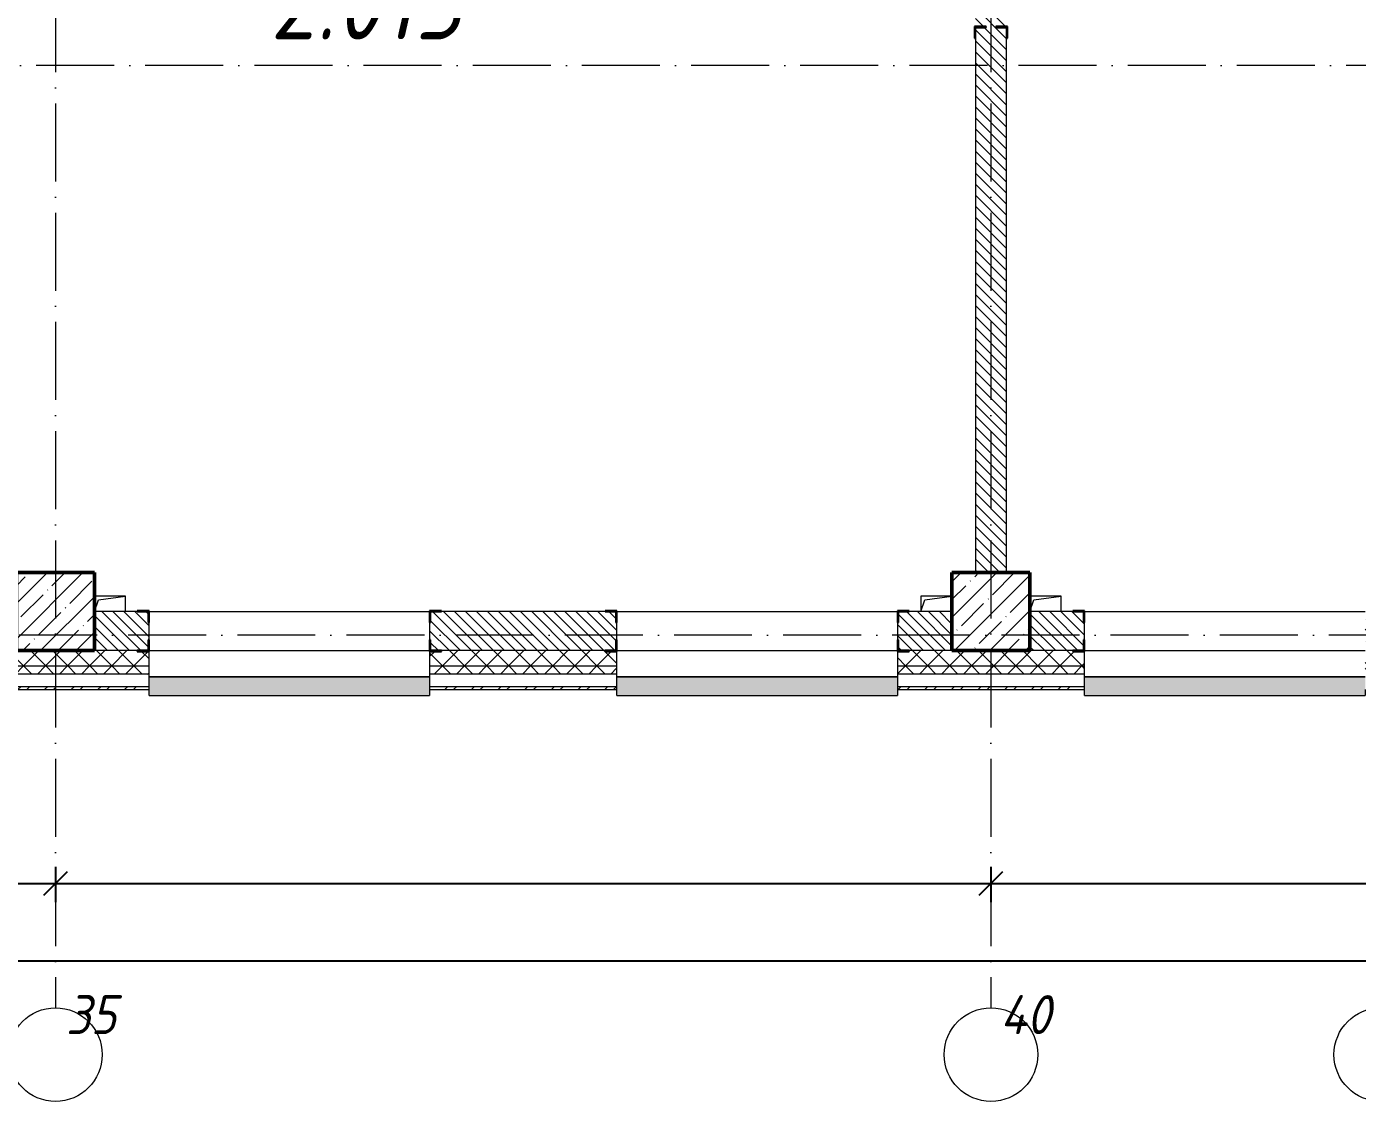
# Model space of a CAD drawing. Header units: millimetres. Extents: x -401725 to 250493, y 305116 to 802890.
# Drawn here: x 32656 to 41191, y 374196 to 381086 of the extents above; entities that cross this region are included whole.
import ezdxf

# ---------------------------------------------------------------- set-up
doc = ezdxf.new("R2010")
doc.units = ezdxf.units.MM
doc.linetypes.add('50_200_ШТРИХ_1Т_ш5_п1_п1_', pattern=[700, 500, -100, 0, -100])
for name, color, linetype, lineweight in [('A-____-____-DIMS', 7, 'Continuous', 9), ('A-GENM-____-MCUT', 7, 'Continuous', 25), ('A-GENM-____-OTLN', 7, 'Continuous', 9), ('A-GENM-____-OTLN-1', 7, 'Continuous', 25), ('A-GLAZ-____-OTLN', 7, 'Continuous', 9), ('A-WALL-____-MCUT', 7, 'Continuous', 13), ('A-WALL-____-MCUT-1', 7, 'Continuous', 9), ('A-WALL-____-OTLN', 7, 'Continuous', 9), ('A-WALL-____-PATT-1', 7, 'Continuous', 9), ('A-WALL-FNSH-MCUT-1', 7, 'Continuous', 9), ('S-COLS-____-MCUT', 7, 'Continuous', 50), ('S-COLS-____-OTLN', 7, 'Continuous', 9), ('S-GRID-____-IDEN', 7, 'Continuous', 9), ('S-GRID-____-OTLN-1', 7, '50_200_ШТРИХ_1Т_ш5_п1_п1_', 9), ('Марки помещений', 7, 'Continuous', 9)]:
    doc.layers.add(name, color=color, linetype=linetype, lineweight=lineweight)
doc.layers.add('A-GLAZ-____-OTLN-1', color=7, linetype='Continuous', lineweight=9, true_color=0xc0c0c0)
doc.styles.add('ISOCPEUR_I', font='isocpeui.ttf', dxfattribs={"width": 0.9, "height": 2.5})
doc.styles.add('ISOCPEUR_I_2', font='isocpeui.ttf', dxfattribs={"width": 0.85, "height": 2.3})
doc.styles.add('ISOCPEUR_I_9', font='isocpeui.ttf', dxfattribs={"width": 0.9, "height": 250})
doc.dimstyles.new('ISO-2_5_0_9К_БОЛЬШОЙ_ОСИ', dxfattribs={"dimscale": 304.8, "dimtxt": 248.995294, "dimasz": 0.492126, "dimexe": 0.393701, "dimexo": 0, "dimgap": 0, "dimtad": 1, "dimdec": 0, "dimzin": 0, "dimdsep": 46, "dimtxsty": 'ISOCPEUR_I', "dimblk1": 'OBLIQUE', "dimblk2": 'OBLIQUE', "dimsah": 1, "dimcen": 0.09, "dimdle": 0.393701, "dimazin": 0, "dimtfac": 1, "dimtdec": 4, "dimtix": 1, "dimtmove": 0, "dimatfit": 3, "dimfxl": 1, "dimtvp": 1, "dimtolj": 1, "dimtzin": 0, "dimarcsym": 2})
pattern_1 = [(45, (-15659.08, 321904.7), (-70.71068, 70.71068), []), (135, (-15659.08, 321904.7), (-70.71068, -70.71068), [])]
pattern_2 = [(135, (-15659.08, 321904.697), (-35.35534, -35.35534), [])]

# ---------------------------------------------------------------- blocks, each defined once
blk = doc.blocks.new('BSC_Колонна _Прямоугольная - 500х500-V17-АР1_План отверстий 2 этажа в осях 1-64_Ю-ЯЯ')
at = {"layer": 'S-COLS-____-OTLN'}
h = blk.add_hatch(dxfattribs=at)
h.set_pattern_fill('FP_26', color=256, style=0, pattern_type=2)
h.set_pattern_definition([(45, (-54500, -55431.04), (-114.04925, 114.04925), []), (45, (-54385.95, -55431.04), (-114.04925, 114.04925), [201.613, -40.323, 3.353, -36.97])])
h.paths.add_polyline_path([(-250, -250), (250, -250), (250, 250), (-250, 250), (-250, 179.1)], flags=0)
at = {"layer": 'S-COLS-____-MCUT'}
for p, q in [((250, 250), (-250, 250)), ((-250, 250), (-250, -250)), ((250, -250), (250, 250)), ((-250, -250), (250, -250))]:
    blk.add_line(p, q, dxfattribs=at)
blk = doc.blocks.new('BSC_Колонна _Прямоугольная - 500х500-V45-АР1_План отверстий 2 этажа в осях 1-64_Ю-ЯЯ')
at = {"layer": 'S-COLS-____-OTLN'}
h = blk.add_hatch(dxfattribs=at)
h.set_pattern_fill('FP_55', color=256, style=0, pattern_type=2)
h.set_pattern_definition([(45, (-48500, -55431.04), (-114.04925, 114.04925), []), (45, (-48385.95, -55431.04), (-114.04925, 114.04925), [201.613, -40.323, 3.353, -36.97])])
h.paths.add_polyline_path([(-250, -250), (250, -250), (250, 250), (-250, 250), (-250, 179.1)], flags=0)
at = {"layer": 'S-COLS-____-MCUT'}
for p, q in [((250, 250), (-250, 250)), ((-250, 250), (-250, -250)), ((250, -250), (250, 250)), ((-250, -250), (250, -250))]:
    blk.add_line(p, q, dxfattribs=at)
blk = doc.blocks.new('Фахверк_СКБ_Уголок - 250_2700-27497298-АР1_План отверстий 2 этажа в осях 1-64_Ю-ЯЯ')
at = {"layer": 'A-GENM-____-MCUT'}
for p, q in [((200, 181), (125, 181)), ((125, 181), (125, 106)), ((131, 106), (131, 175)), ((131, 175), (200, 175)), ((200, 175), (200, 181)), ((125, 106), (131, 106)), ((131, -6), (125, -6)), ((125, -6), (125, -81)), ((125, -81), (200, -81)), ((131, -75), (131, -6)), ((200, -75), (131, -75)), ((200, -81), (200, -75))]:
    blk.add_line(p, q, dxfattribs=at)
blk = doc.blocks.new('Фахверк_СКБ_Уголок - 200_3550-28267367-АР1_План отверстий 2 этажа в осях 1-64_Ю-ЯЯ')
at = {"layer": 'A-GENM-____-MCUT'}
for p, q in [((200, 156), (125, 156)), ((125, 156), (125, 81)), ((131, 81), (131, 150)), ((131, 150), (200, 150)), ((200, 150), (200, 156)), ((125, 81), (131, 81)), ((131, 19), (125, 19)), ((125, 19), (125, -56)), ((131, -50), (131, 19)), ((125, -56), (200, -56)), ((200, -50), (131, -50)), ((200, -56), (200, -50))]:
    blk.add_line(p, q, dxfattribs=at)
blk = doc.blocks.new('AR_Отверстие прямоугольное _в плите_ - AR_Отверстие прямоугольное _в плите_-V167-АР1_План отверстий 2 этажа в осях 1-64_Ю-ЯЯ')
at = {"layer": 'A-GENM-____-OTLN'}
for p, q in [((100, 50), (-100, 50)), ((-100, -50), (-75, 25)), ((-75, 25), (100, 50)), ((100, -50), (100, 50))]:
    blk.add_line(p, q, dxfattribs=at)
blk = doc.blocks.new('AR_Отверстие прямоугольное _в плите_ - AR_Отверстие прямоугольное _в плите_-V175-АР1_План отверстий 2 этажа в осях 1-64_Ю-ЯЯ')
at = {"layer": 'A-GENM-____-OTLN'}
for p, q in [((100, 50), (-100, 50)), ((-100, 50), (-100, -50)), ((-100, -50), (-75, 25)), ((-75, 25), (100, 50))]:
    blk.add_line(p, q, dxfattribs=at)
blk = doc.blocks.new('Отлив_СКБ - Отлив витража_120_НВФ-31885687-АР1_План отверстий 2 этажа в осях 1-64_Ю-ЯЯ')
at = {"layer": 'A-GLAZ-____-OTLN-1'}
for points in [[(0, 0), (0, -2), (1800, -2), (1800, 0), (1023.3, 0)], [(0, -83), (0, -120), (1800, -120), (1800, -2), (0, -2), (0, -63)]]:
    blk.add_hatch(color=256, dxfattribs=at).paths.add_polyline_path(points, flags=0)
at = {"layer": 'A-GLAZ-____-OTLN'}
for p, q in [((0, 0), (1800, 0)), ((1800, -2), (0, -2)), ((0, -120), (0, -83)), ((1800, -83), (1800, -120)), ((0, -120), (1800, -120))]:
    blk.add_line(p, q, dxfattribs=at)
blk = doc.blocks.new('Ось сетки - Круг_Ø6_00__ISO-2_5_0_9K_-25732049-АР1_План отверстий 2 этажа в осях 1-64_Ю-ЯЯ')
at = {"layer": 'S-GRID-____-IDEN'}
blk.add_circle((0, 0), 3, dxfattribs=at)
blk = doc.blocks.new('_Oblique')
at = {"color": 0, "linetype": 'ByBlock', "lineweight": -2}
blk.add_line((-0.5, -0.5), (0.5, 0.5), dxfattribs=at)
blk = doc.blocks.new('*D8835')
at = {"layer": 'A-____-____-DIMS', "color": 0, "lineweight": -2, "transparency": 16777216}
for p, q in [((29840.9, 375699.2), (29840.9, 375473.2)), ((32840.9, 375699.2), (32840.9, 375473.2)), ((29720.9, 375593.2), (32960.9, 375593.2))]:
    blk.add_line(p, q, dxfattribs=at)
at = {"layer": 'Defpoints', "color": 0, "transparency": 16777216}
for p in [(29840.9, 375699.2), (32840.9, 375699.2), (32840.9, 375593.2)]:
    blk.add_point(p, dxfattribs=at)
at = {"layer": 'A-____-____-DIMS', "color": 0, "lineweight": -2, "transparency": 16777216, "xscale": 150, "yscale": 150, "zscale": 150, "rotation": 180}
blk.add_blockref('_Oblique', (29840.9, 375593.2), dxfattribs=at)
at = {"layer": 'A-____-____-DIMS', "color": 0, "lineweight": -2, "transparency": 16777216, "xscale": 150, "yscale": 150, "zscale": 150}
blk.add_blockref('_Oblique', (32840.9, 375593.2), dxfattribs=at)
at = {"layer": 'A-____-____-DIMS', "color": 0, "transparency": 16777216, "insert": (31340.9, 375594.4), "char_height": 2.5, "width": 758.478, "attachment_point": 5, "style": 'ISOCPEUR_I'}
blk.add_mtext('\\A1;3000', dxfattribs=at)
blk = doc.blocks.new('*D8836')
at = {"layer": 'A-____-____-DIMS', "color": 0, "lineweight": -2, "transparency": 16777216}
for p, q in [((32840.9, 375699.2), (32840.9, 375473.2)), ((38840.9, 375699.2), (38840.9, 375473.2)), ((32720.9, 375593.2), (38960.9, 375593.2))]:
    blk.add_line(p, q, dxfattribs=at)
at = {"layer": 'Defpoints', "color": 0, "transparency": 16777216}
for p in [(32840.9, 375699.2), (38840.9, 375699.2), (38840.9, 375593.2)]:
    blk.add_point(p, dxfattribs=at)
at = {"layer": 'A-____-____-DIMS', "color": 0, "lineweight": -2, "transparency": 16777216, "xscale": 150, "yscale": 150, "zscale": 150, "rotation": 180}
blk.add_blockref('_Oblique', (32840.9, 375593.2), dxfattribs=at)
at = {"layer": 'A-____-____-DIMS', "color": 0, "lineweight": -2, "transparency": 16777216, "xscale": 150, "yscale": 150, "zscale": 150}
blk.add_blockref('_Oblique', (38840.9, 375593.2), dxfattribs=at)
at = {"layer": 'A-____-____-DIMS', "color": 0, "transparency": 16777216, "insert": (35840.9, 375594.4), "char_height": 2.5, "width": 758.478, "attachment_point": 5, "style": 'ISOCPEUR_I'}
blk.add_mtext('\\A1;6000', dxfattribs=at)
blk = doc.blocks.new('*D8837')
at = {"layer": 'A-____-____-DIMS', "color": 0, "lineweight": -2, "transparency": 16777216}
for p, q in [((38840.9, 375699.2), (38840.9, 375473.2)), ((41340.9, 375699.2), (41340.9, 375473.2)), ((38720.9, 375593.2), (41460.9, 375593.2))]:
    blk.add_line(p, q, dxfattribs=at)
at = {"layer": 'Defpoints', "color": 0, "transparency": 16777216}
for p in [(38840.9, 375699.2), (41340.9, 375699.2), (41340.9, 375593.2)]:
    blk.add_point(p, dxfattribs=at)
at = {"layer": 'A-____-____-DIMS', "color": 0, "lineweight": -2, "transparency": 16777216, "xscale": 150, "yscale": 150, "zscale": 150, "rotation": 180}
blk.add_blockref('_Oblique', (38840.9, 375593.2), dxfattribs=at)
at = {"layer": 'A-____-____-DIMS', "color": 0, "lineweight": -2, "transparency": 16777216, "xscale": 150, "yscale": 150, "zscale": 150}
blk.add_blockref('_Oblique', (41340.9, 375593.2), dxfattribs=at)
at = {"layer": 'A-____-____-DIMS', "color": 0, "transparency": 16777216, "insert": (40090.9, 375594.4), "char_height": 2.5, "width": 758.478, "attachment_point": 5, "style": 'ISOCPEUR_I'}
blk.add_mtext('\\A1;2500', dxfattribs=at)
blk = doc.blocks.new('*D8996')
at = {"layer": 'A-____-____-DIMS', "color": 0, "lineweight": -2, "transparency": 16777216}
for p, q in [((-18009.1, 375202.4), (-18009.1, 374976.4)), ((55390.9, 375202.4), (55390.9, 374976.4)), ((-18129.1, 375096.4), (55510.9, 375096.4))]:
    blk.add_line(p, q, dxfattribs=at)
at = {"layer": 'Defpoints', "color": 0, "transparency": 16777216}
for p in [(-18009.1, 375202.4), (55390.9, 375202.4), (55390.9, 375096.4)]:
    blk.add_point(p, dxfattribs=at)
at = {"layer": 'A-____-____-DIMS', "color": 0, "lineweight": -2, "transparency": 16777216, "xscale": 150, "yscale": 150, "zscale": 150, "rotation": 180}
blk.add_blockref('_Oblique', (-18009.1, 375096.4), dxfattribs=at)
at = {"layer": 'A-____-____-DIMS', "color": 0, "lineweight": -2, "transparency": 16777216, "xscale": 150, "yscale": 150, "zscale": 150}
blk.add_blockref('_Oblique', (55390.9, 375096.4), dxfattribs=at)
at = {"layer": 'A-____-____-DIMS', "color": 0, "transparency": 16777216, "insert": (18690.9, 375097.6), "char_height": 2.5, "width": 971.082, "attachment_point": 5, "style": 'ISOCPEUR_I'}
blk.add_mtext('\\A1;73400', dxfattribs=at)

msp = doc.modelspace()

# ---------------------------------------------------------------- hatches: boundary and pattern name
at = {"layer": 'A-WALL-____-PATT-1'}
h = msp.add_hatch(dxfattribs=at)
h.set_pattern_fill('FP_6', color=256, style=0, pattern_type=2)
h.set_pattern_definition(pattern_2)
h.paths.add_polyline_path([(38940.9187, 377585.7392), (38940.9187, 381079.7392), (38871.9187, 381079.7392), (38871.9187, 381085.7392), (38940.9187, 381085.7392), (38940.9187, 384585.7392), (38740.9187, 384585.7392), (38740.9187, 381085.7392), (38809.9187, 381085.7392), (38809.9187, 381079.7392), (38740.9187, 381079.7392), (38740.9187, 377585.7392)], flags=0)
h = msp.add_hatch(dxfattribs=at)
h.set_pattern_fill('FP_6', color=256, style=0, pattern_type=2)
h.set_pattern_definition(pattern_2)
h.paths.add_polyline_path([(38246.9187, 377085.7392), (38590.9187, 377085.7392), (38590.9187, 377335.7392), (38246.9187, 377335.7392), (38246.9187, 377266.7392), (38240.9187, 377266.7392), (38240.9187, 377154.7392), (38246.9187, 377154.7392)], flags=0)
h.paths.add_polyline_path([(36434.9187, 377085.7392), (36434.9187, 377154.7392), (36440.9187, 377154.7392), (36440.9187, 377266.7392), (36434.9187, 377266.7392), (36434.9187, 377335.7392), (35246.9187, 377335.7392), (35246.9187, 377266.7392), (35240.9187, 377266.7392), (35240.9187, 377154.7392), (35246.9187, 377154.7392), (35246.9187, 377085.7392), (36365.9187, 377085.7392)], flags=0)
h.paths.add_polyline_path([(33184.9187, 377085.7392), (33434.9187, 377085.7392), (33434.9187, 377154.7392), (33440.9187, 377154.7392), (33440.9187, 377266.7392), (33434.9187, 377266.7392), (33434.9187, 377335.7392), (33090.9187, 377335.7392), (33090.9187, 377085.7392)], flags=0)
h = msp.add_hatch(dxfattribs=at)
h.set_pattern_fill('FP_6', color=256, style=0, pattern_type=2)
h.set_pattern_definition(pattern_2)
h.paths.add_polyline_path([(41315.9187, 377085.7392), (41590.9187, 377085.7392), (41590.9187, 377335.7392), (41246.9187, 377335.7392), (41246.9187, 377266.7392), (41240.9187, 377266.7392), (41240.9187, 377154.7392), (41246.9187, 377154.7392), (41246.9187, 377085.7392)], flags=0)
h.paths.add_polyline_path([(39118.2583, 377085.7392), (39434.9187, 377085.7392), (39434.9187, 377154.7392), (39440.9187, 377154.7392), (39440.9187, 377266.7392), (39434.9187, 377266.7392), (39434.9187, 377335.7392), (39090.9187, 377335.7392), (39090.9187, 377085.7392)], flags=0)
h = msp.add_hatch(dxfattribs=at)
h.set_pattern_fill('FP_1', color=256, style=0, pattern_type=2)
h.set_pattern_definition(pattern_1)
h.paths.add_polyline_path([(58560.7656, 376985.7392), (58640.9187, 376985.7392), (58640.9187, 377085.7392), (52290.9187, 377085.7392), (52290.9187, 376985.7392), (55025.7643, 376985.7392)], flags=0)
h.paths.add_polyline_path([(49340.9187, 376985.7392), (51290.9187, 376985.7392), (51290.9187, 377085.7392), (49415.9187, 377085.7392), (49415.9187, 377079.7392), (49340.9187, 377079.7392)], flags=0)
h.paths.add_polyline_path([(48340.9187, 376985.7392), (48340.9187, 377079.7392), (48265.9187, 377079.7392), (48265.9187, 377085.7392), (47315.9187, 377085.7392), (47315.9187, 377079.7392), (47240.9187, 377079.7392), (47240.9187, 376985.7392), (47955.7616, 376985.7392)], flags=0)
h.paths.add_polyline_path([(44420.7603, 376985.7392), (45440.9187, 376985.7392), (45440.9187, 377079.7392), (45365.9187, 377079.7392), (45365.9187, 377085.7392), (44315.9187, 377085.7392), (44315.9187, 377079.7392), (44240.9187, 377079.7392), (44240.9187, 376985.7392), (44315.9187, 376985.7392)], flags=0)
h.paths.add_polyline_path([(42440.9187, 376985.7392), (42440.9187, 377079.7392), (42365.9187, 377079.7392), (42365.9187, 377085.7392), (41315.9187, 377085.7392), (41315.9187, 377079.7392), (41240.9187, 377079.7392), (41240.9187, 376985.7392), (41769.5093, 376985.7392)], flags=0)
h.paths.add_polyline_path([(38676.3831, 376985.7392), (39440.9187, 376985.7392), (39440.9187, 377079.7392), (39365.9187, 377079.7392), (39365.9187, 377085.7392), (38315.9187, 377085.7392), (38315.9187, 377079.7392), (38240.9187, 377079.7392), (38240.9187, 376985.7392), (38590.9187, 376985.7392)], flags=0)
h.paths.add_polyline_path([(36365.9187, 376985.7392), (36440.9187, 376985.7392), (36440.9187, 377079.7392), (36365.9187, 377079.7392), (36365.9187, 377085.7392), (35315.9187, 377085.7392), (35315.9187, 377079.7392), (35240.9187, 377079.7392), (35240.9187, 376985.7392), (35583.257, 376985.7392)], flags=0)
h.paths.add_polyline_path([(32240.9187, 376985.7392), (33440.9187, 376985.7392), (33440.9187, 377079.7392), (33365.9187, 377079.7392), (33365.9187, 377085.7392), (32315.9187, 377085.7392), (32315.9187, 377079.7392), (32240.9187, 377079.7392)], flags=0)
h.paths.add_polyline_path([(26815.9187, 376985.7392), (26890.9187, 376985.7392), (26890.9187, 377079.7392), (26815.9187, 377079.7392), (26815.9187, 377085.7392), (25765.9187, 377085.7392), (25765.9187, 377079.7392), (25690.9187, 377079.7392), (25690.9187, 376985.7392), (26745.7536, 376985.7392)], flags=0)
h.paths.add_polyline_path([(28765.9187, 376985.7392), (30440.9187, 376985.7392), (30440.9187, 377079.7392), (30365.9187, 377079.7392), (30365.9187, 377085.7392), (28765.9187, 377085.7392), (28765.9187, 377079.7392), (28690.9187, 377079.7392), (28690.9187, 376985.7392)], flags=0)
h.paths.add_polyline_path([(23815.9187, 376985.7392), (23890.9187, 376985.7392), (23890.9187, 377079.7392), (23815.9187, 377079.7392), (23815.9187, 377085.7392), (22765.9187, 377085.7392), (22765.9187, 377079.7392), (22690.9187, 377079.7392), (22690.9187, 376985.7392), (23540.9187, 376985.7392)], flags=0)
h.paths.add_polyline_path([(20890.9187, 376985.7392), (20890.9187, 377079.7392), (20815.9187, 377079.7392), (20815.9187, 377085.7392), (19765.9187, 377085.7392), (19765.9187, 377079.7392), (19690.9187, 377079.7392), (19690.9187, 376985.7392), (20559.5013, 376985.7392)], flags=0)
h.paths.add_polyline_path([(16690.9187, 376985.7392), (17890.9187, 376985.7392), (17890.9187, 377079.7392), (17815.9187, 377079.7392), (17815.9187, 377085.7392), (16765.9187, 377085.7392), (16765.9187, 377079.7392), (16690.9187, 377079.7392)], flags=0)
h.paths.add_polyline_path([(14890.9187, 376985.7392), (14890.9187, 377079.7392), (14815.9187, 377079.7392), (14815.9187, 377085.7392), (13765.9187, 377085.7392), (13765.9187, 377079.7392), (13690.9187, 377079.7392), (13690.9187, 376985.7392), (14815.9187, 376985.7392)], flags=0)
h.paths.add_polyline_path([(11040.9187, 376985.7392), (11890.9187, 376985.7392), (11890.9187, 377079.7392), (11815.9187, 377079.7392), (11815.9187, 377085.7392), (10765.9187, 377085.7392), (10765.9187, 377079.7392), (10690.9187, 377079.7392), (10690.9187, 376985.7392), (10838.2476, 376985.7392)], flags=0)
h.paths.add_polyline_path([(8890.9187, 376985.7392), (8890.9187, 377079.7392), (8815.9187, 377079.7392), (8815.9187, 377085.7392), (7765.9187, 377085.7392), (7765.9187, 377079.7392), (7690.9187, 377079.7392), (7690.9187, 376985.7392), (8186.9966, 376985.7392)], flags=0)
h.paths.add_polyline_path([(5890.9187, 376985.7392), (5890.9187, 377079.7392), (5815.9187, 377079.7392), (5815.9187, 377085.7392), (4765.9187, 377085.7392), (4765.9187, 377079.7392), (4690.9187, 377079.7392), (4690.9187, 376985.7392), (5815.9187, 376985.7392)], flags=0)
h.paths.add_polyline_path([(2890.9187, 376985.7392), (2890.9187, 377079.7392), (2815.9187, 377079.7392), (2815.9187, 377085.7392), (1765.9187, 377085.7392), (1765.9187, 377079.7392), (1690.9187, 377079.7392), (1690.9187, 376985.7392), (2884.4946, 376985.7392)], flags=0)
h.paths.add_polyline_path([(690.9187, 376985.7392), (690.9187, 377079.7392), (615.9187, 377079.7392), (615.9187, 377085.7392), (-9109.0813, 377085.7392), (-9109.0813, 376985.7392), (233.2436, 376985.7392)], flags=0)
h.paths.add_polyline_path([(-10109.0813, 376985.7392), (-10109.0813, 377085.7392), (-18109.0813, 377085.7392), (-18109.0813, 376985.7392), (-12139.2611, 376985.7392)], flags=0)
h = msp.add_hatch(dxfattribs=at)
h.set_pattern_fill('FP_1', color=256, style=0, pattern_type=2)
h.set_pattern_definition(pattern_1)
h.paths.add_polyline_path([(58640.9187, 376935.7392), (58640.9187, 376985.7392), (52290.9187, 376985.7392), (52290.9187, 376935.7392), (58560.7656, 376935.7392)], flags=0)
h.paths.add_polyline_path([(51290.9187, 376935.7392), (51290.9187, 376985.7392), (49340.9187, 376985.7392), (49340.9187, 376935.7392), (49723.2623, 376935.7392)], flags=0)
h.paths.add_polyline_path([(48340.9187, 376935.7392), (48340.9187, 376985.7392), (47240.9187, 376985.7392), (47240.9187, 376935.7392), (47955.7616, 376935.7392)], flags=0)
h.paths.add_polyline_path([(45440.9187, 376935.7392), (45440.9187, 376985.7392), (44240.9187, 376985.7392), (44240.9187, 376935.7392), (44420.7603, 376935.7392)], flags=0)
h.paths.add_polyline_path([(42440.9187, 376935.7392), (42440.9187, 376985.7392), (41240.9187, 376985.7392), (41240.9187, 376935.7392), (41769.5093, 376935.7392)], flags=0)
h.paths.add_polyline_path([(39440.9187, 376935.7392), (39440.9187, 376985.7392), (38240.9187, 376985.7392), (38240.9187, 376935.7392), (39118.2583, 376935.7392)], flags=0)
h.paths.add_polyline_path([(35240.9187, 376935.7392), (36440.9187, 376935.7392), (36440.9187, 376985.7392), (35240.9187, 376985.7392)], flags=0)
h.paths.add_polyline_path([(32932.006, 376935.7392), (33440.9187, 376935.7392), (33440.9187, 376985.7392), (32240.9187, 376985.7392), (32240.9187, 376935.7392)], flags=0)
h.paths.add_polyline_path([(28690.9187, 376935.7392), (30440.9187, 376935.7392), (30440.9187, 376985.7392), (28690.9187, 376985.7392)], flags=0)
h.paths.add_polyline_path([(25690.9187, 376935.7392), (26890.9187, 376935.7392), (26890.9187, 376985.7392), (25690.9187, 376985.7392)], flags=0)
h.paths.add_polyline_path([(23890.9187, 376935.7392), (23890.9187, 376985.7392), (22690.9187, 376985.7392), (22690.9187, 376935.7392), (23210.7523, 376935.7392)], flags=0)
h.paths.add_polyline_path([(17890.9187, 376935.7392), (17890.9187, 376985.7392), (16690.9187, 376985.7392), (16690.9187, 376935.7392)], flags=0)
h.paths.add_polyline_path([(19690.9187, 376935.7392), (20890.9187, 376935.7392), (20890.9187, 376985.7392), (19690.9187, 376985.7392)], flags=0)
h.paths.add_polyline_path([(14890.9187, 376935.7392), (14890.9187, 376985.7392), (13690.9187, 376985.7392), (13690.9187, 376935.7392), (14373.2489, 376935.7392)], flags=0)
h.paths.add_polyline_path([(11890.9187, 376935.7392), (11890.9187, 376985.7392), (10690.9187, 376985.7392), (10690.9187, 376935.7392), (11721.9979, 376935.7392)], flags=0)
h.paths.add_polyline_path([(7690.9187, 376935.7392), (8890.9187, 376935.7392), (8890.9187, 376985.7392), (7690.9187, 376985.7392)], flags=0)
h.paths.add_polyline_path([(5890.9187, 376935.7392), (5890.9187, 376985.7392), (4690.9187, 376985.7392), (4690.9187, 376935.7392), (5535.7456, 376935.7392)], flags=0)
h.paths.add_polyline_path([(2884.4946, 376935.7392), (2890.9187, 376935.7392), (2890.9187, 376985.7392), (1690.9187, 376985.7392), (1690.9187, 376935.7392), (2000.7443, 376935.7392)], flags=0)
h.paths.add_polyline_path([(690.9187, 376935.7392), (690.9187, 376985.7392), (-9109.0813, 376985.7392), (-9109.0813, 376935.7392), (233.2436, 376935.7392)], flags=0)
h.paths.add_polyline_path([(-10109.0813, 376935.7392), (-10109.0813, 376985.7392), (-18209.0813, 376985.7392), (-18209.0813, 376935.7392), (-12139.2611, 376935.7392)], flags=0)
h = msp.add_hatch(dxfattribs=at)
h.set_pattern_fill('FP_3', color=256, style=0, pattern_type=2)
h.set_pattern_definition([(45, (-15659.08, 321904.7), (-85.53659, 85.53659), []), (45, (-15602.06, 321904.7), (-85.53659, 85.53659), [])])
h.paths.add_polyline_path([(44860.9187, 376835.7392), (44860.9187, 376855.7392), (44240.9187, 376855.7392), (44240.9187, 376835.7392), (44420.7603, 376835.7392)], flags=0)
h.paths.add_polyline_path([(41769.5093, 376835.7392), (42440.9187, 376835.7392), (42440.9187, 376855.7392), (41240.9187, 376855.7392), (41240.9187, 376835.7392)], flags=0)
h.paths.add_polyline_path([(39440.9187, 376835.7392), (39440.9187, 376855.7392), (38240.9187, 376855.7392), (38240.9187, 376835.7392), (39118.2583, 376835.7392)], flags=0)
h.paths.add_polyline_path([(36440.9187, 376835.7392), (36440.9187, 376855.7392), (35240.9187, 376855.7392), (35240.9187, 376835.7392), (35583.257, 376835.7392)], flags=0)
h.paths.add_polyline_path([(32932.006, 376835.7392), (33440.9187, 376835.7392), (33440.9187, 376855.7392), (32240.9187, 376855.7392), (32240.9187, 376835.7392)], flags=0)
h.paths.add_polyline_path([(30440.9187, 376835.7392), (30440.9187, 376855.7392), (29575.9187, 376855.7392), (29575.9187, 376835.7392), (30280.755, 376835.7392)], flags=0)

# ---------------------------------------------------------------- linework, layer by layer
at = {"layer": 'A-WALL-____-MCUT'}
for p, q in [((38740.9187, 381010.7392), (38740.9187, 377585.7392)), ((38940.9187, 377585.7392), (38940.9187, 381010.7392)), ((33365.9187, 377335.7392), (33090.9187, 377335.7392)), ((36365.9187, 377335.7392), (35315.9187, 377335.7392)), ((38590.9187, 377335.7392), (38315.9187, 377335.7392)), ((39365.9187, 377335.7392), (39090.9187, 377335.7392)), ((33440.9187, 377154.7392), (33440.9187, 377266.7392)), ((35240.9187, 377266.7392), (35240.9187, 377154.7392)), ((36440.9187, 377154.7392), (36440.9187, 377266.7392)), ((38240.9187, 377266.7392), (38240.9187, 377154.7392)), ((39440.9187, 377154.7392), (39440.9187, 377266.7392)), ((33440.9187, 376855.7392), (33440.9187, 377079.7392)), ((35240.9187, 377079.7392), (35240.9187, 376855.7392)), ((36440.9187, 376855.7392), (36440.9187, 377079.7392)), ((38240.9187, 377079.7392), (38240.9187, 376855.7392)), ((39440.9187, 376855.7392), (39440.9187, 377079.7392)), ((32240.9187, 376855.7392), (33440.9187, 376855.7392)), ((35240.9187, 376855.7392), (36440.9187, 376855.7392)), ((38240.9187, 376855.7392), (39440.9187, 376855.7392))]:
    msp.add_line(p, q, dxfattribs=at)
at = {"layer": 'A-WALL-____-MCUT-1'}
for p, q in [((33365.9187, 377085.7392), (33090.9187, 377085.7392)), ((36365.9187, 377085.7392), (35315.9187, 377085.7392)), ((38590.9187, 377085.7392), (38315.9187, 377085.7392)), ((39365.9187, 377085.7392), (39090.9187, 377085.7392)), ((33440.9187, 376985.7392), (32240.9187, 376985.7392)), ((33440.9187, 376935.7392), (32240.9187, 376935.7392)), ((36440.9187, 376985.7392), (35240.9187, 376985.7392)), ((36440.9187, 376935.7392), (35240.9187, 376935.7392)), ((39440.9187, 376985.7392), (38240.9187, 376985.7392)), ((39440.9187, 376935.7392), (38240.9187, 376935.7392))]:
    msp.add_line(p, q, dxfattribs=at)
at = {"layer": 'A-WALL-____-OTLN'}
for p, q in [((33440.9187, 377335.7392), (35240.9187, 377335.7392)), ((36440.9187, 377335.7392), (38240.9187, 377335.7392)), ((39440.9187, 377335.7392), (41240.9187, 377335.7392)), ((33440.9187, 377085.7392), (35240.9187, 377085.7392)), ((36440.9187, 377085.7392), (38240.9187, 377085.7392)), ((39440.9187, 377085.7392), (41240.9187, 377085.7392))]:
    msp.add_line(p, q, dxfattribs=at)
at = {"layer": 'A-WALL-FNSH-MCUT-1'}
for p, q in [((32240.9187, 376835.7392), (33440.9187, 376835.7392)), ((33440.9187, 376835.7392), (33440.9187, 376855.7392)), ((35240.9187, 376855.7392), (35240.9187, 376855.7392)), ((35240.9187, 376855.7392), (35240.9187, 376835.7392)), ((35240.9187, 376835.7392), (36440.9187, 376835.7392)), ((36440.9187, 376835.7392), (36440.9187, 376855.7392)), ((38240.9187, 376855.7392), (38240.9187, 376835.7392)), ((38240.9187, 376835.7392), (39440.9187, 376835.7392)), ((39440.9187, 376835.7392), (39440.9187, 376855.7392))]:
    msp.add_line(p, q, dxfattribs=at)
at = {"layer": 'S-GRID-____-OTLN-1'}
for p, q in [((32840.9187, 412797.5486), (32840.9187, 374796.285)), ((38840.9187, 412797.5486), (38840.9187, 374796.285)), ((59820.9592, 380835.7392), (-20327.8515, 380835.7392)), ((88415.3253, 377185.7392), (-20327.8515, 377185.7392))]:
    msp.add_line(p, q, dxfattribs=at)

# ---------------------------------------------------------------- block references
at = {"layer": 'A-GENM-____-OTLN'}
for name, p in [('AR_Отверстие прямоугольное _в плите_ - AR_Отверстие прямоугольное _в плите_-V167-АР1_План отверстий 2 этажа в осях 1-64_Ю-ЯЯ', (33190.9187, 377385.7392)), ('AR_Отверстие прямоугольное _в плите_ - AR_Отверстие прямоугольное _в плите_-V175-АР1_План отверстий 2 этажа в осях 1-64_Ю-ЯЯ', (38490.9187, 377385.7392)), ('AR_Отверстие прямоугольное _в плите_ - AR_Отверстие прямоугольное _в плите_-V167-АР1_План отверстий 2 этажа в осях 1-64_Ю-ЯЯ', (39190.9187, 377385.7392))]:
    msp.add_blockref(name, p, dxfattribs=at)
at = {"layer": 'A-GENM-____-OTLN-1'}
for name, p, rotation in [('Фахверк_СКБ_Уголок - 200_3550-28267367-АР1_План отверстий 2 этажа в осях 1-64_Ю-ЯЯ', (38790.9187, 381210.7392), 270.0000000000001), ('Фахверк_СКБ_Уголок - 250_2700-27497298-АР1_План отверстий 2 этажа в осях 1-64_Ю-ЯЯ', (33565.9187, 377260.7392), 180), ('Фахверк_СКБ_Уголок - 250_2700-27497298-АР1_План отверстий 2 этажа в осях 1-64_Ю-ЯЯ', (36565.9187, 377260.7392), 180), ('Фахверк_СКБ_Уголок - 250_2700-27497298-АР1_План отверстий 2 этажа в осях 1-64_Ю-ЯЯ', (39565.9187, 377260.7392), 180)]:
    msp.add_blockref(name, p, dxfattribs=dict(at, rotation=rotation))
for p in [(35115.9187, 377160.7392), (38115.9187, 377160.7392)]:
    msp.add_blockref('Фахверк_СКБ_Уголок - 250_2700-27497298-АР1_План отверстий 2 этажа в осях 1-64_Ю-ЯЯ', p, dxfattribs=at)
at = {"layer": 'A-GLAZ-____-OTLN'}
for p in [(33440.9187, 376918.7392), (36440.9187, 376918.7392), (39440.9187, 376918.7392)]:
    msp.add_blockref('Отлив_СКБ - Отлив витража_120_НВФ-31885687-АР1_План отверстий 2 этажа в осях 1-64_Ю-ЯЯ', p, dxfattribs=at)
at = {"layer": 'S-COLS-____-OTLN'}
for name, p in [('BSC_Колонна _Прямоугольная - 500х500-V45-АР1_План отверстий 2 этажа в осях 1-64_Ю-ЯЯ', (32840.9187, 377335.7392)), ('BSC_Колонна _Прямоугольная - 500х500-V17-АР1_План отверстий 2 этажа в осях 1-64_Ю-ЯЯ', (38840.9187, 377335.7392))]:
    msp.add_blockref(name, p, dxfattribs=at)
at = {"layer": 'S-GRID-____-IDEN', "xscale": 99.99999999999993, "yscale": 99.99999999999993, "zscale": 99.99999999999993, "rotation": 180}
for p in [(32840.9187, 374496.285), (38840.9187, 374496.285), (41340.9187, 374496.285)]:
    msp.add_blockref('Ось сетки - Круг_Ø6_00__ISO-2_5_0_9K_-25732049-АР1_План отверстий 2 этажа в осях 1-64_Ю-ЯЯ', p, dxfattribs=at)

# ---------------------------------------------------------------- texts
at = {"layer": 'S-GRID-____-IDEN', "char_height": 250, "attachment_point": 1, "style": 'ISOCPEUR_I_9'}
for s, insert, width in [('35', (32908.2122, 374877.4724), 404.0505), ('40', (38899.2122, 374877.4724), 425.696062)]:
    msp.add_mtext(s, dxfattribs=dict(at, insert=insert, width=width))
at = {"layer": 'Марки помещений', "insert": (34218.1311, 381503.7848), "char_height": 500, "width": 737.5525, "attachment_point": 1, "style": 'ISOCPEUR_I_2'}
msp.add_mtext('2.015', dxfattribs=at)

# ---------------------------------------------------------------- dimensions: what is measured, and where the dimension line sits
at = {"layer": 'A-____-____-DIMS'}
for base, p1, p2, override, picture, middle in [((32840.9187, 375593.1643), (29840.9187, 375699.2303), (32840.9187, 375699.2303), {"dimpost": '<>', "dimfxl": 3000}, '*D8835', (31340.9187, 375594.4143)), ((38840.9187, 375593.1643), (32840.9187, 375699.2303), (38840.9187, 375699.2303), {"dimpost": '<>', "dimfxl": 6000}, '*D8836', (35840.9187, 375594.4143)), ((41340.9187, 375593.1643), (38840.9187, 375699.2303), (41340.9187, 375699.2303), {"dimpost": '<>', "dimfxl": 2500}, '*D8837', (40090.9187, 375594.4143)), ((55390.9187, 375096.364), (-18009.0813, 375202.43), (55390.9187, 375202.43), {"dimpost": '<>', "dimfxl": 73400}, '*D8996', (18690.9187, 375097.6301))]:
    dim = msp.add_linear_dim(base=base, p1=p1, p2=p2, dimstyle='ISO-2_5_0_9К_БОЛЬШОЙ_ОСИ', override=override, dxfattribs=at)
    dim.commit()
    dim.dimension.update_dxf_attribs({"geometry": picture, "text_midpoint": middle})

doc.saveas('drawing.dxf')
